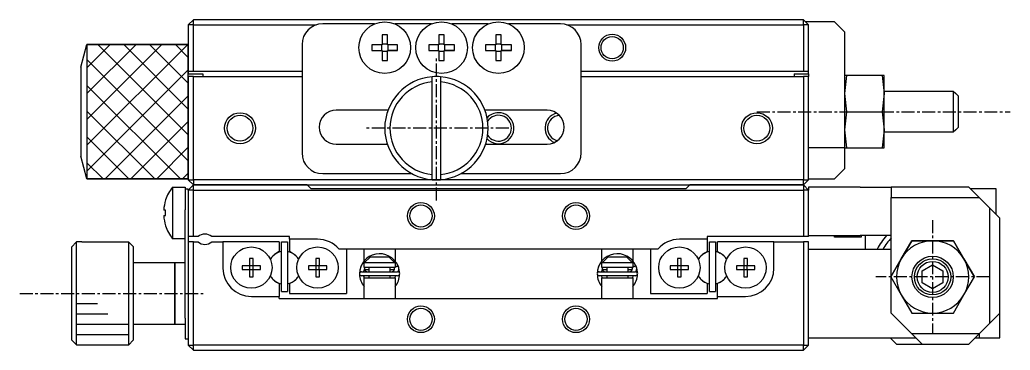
# Model space of a CAD drawing. Extents: x 10 to 383, y 10 to 321.
# Drawn here: x 215.4 to 311.2, y 289 to 321 of the extents above; entities that cross this region are included whole.
import ezdxf

# ---------------------------------------------------------------- set-up
doc = ezdxf.new("R2010")
doc.units = 0
doc.linetypes.add('CENTER', pattern=[2, 1.25, -0.25, 0.25, -0.25])
doc.layers.get('0').update_dxf_attribs({"linetype": 'CONTINUOUS'})
doc.layers.add('CENTER', color=1, linetype='CENTER')

msp = doc.modelspace()

# ---------------------------------------------------------------- linework, layer by layer
at = {"color": 7, "linetype": 'CONTINUOUS'}
for p, q in [((231.724, 320.535), (232.224, 321.035)), ((291.224, 321.035), (232.224, 321.035)), ((232.224, 320.535), (232.224, 321.035)), ((291.724, 320.535), (291.224, 321.035)), ((291.224, 320.535), (291.224, 321.035)), ((232.224, 320.535), (231.724, 320.535)), ((232.224, 320.535), (244.1, 320.535)), ((232.224, 316.035), (232.224, 320.535)), ((249.745, 320.635), (244.724, 320.635)), ((255.245, 320.635), (251.704, 320.635)), ((260.745, 320.635), (257.204, 320.635)), ((267.724, 320.635), (262.704, 320.635)), ((268.349, 320.535), (291.224, 320.535)), ((291.724, 320.535), (291.224, 320.535)), ((291.224, 320.535), (291.224, 316.035)), ((294.224, 320.835), (291.424, 320.835)), ((291.724, 316.035), (291.724, 320.535)), ((294.224, 320.835), (295.224, 319.835)), ((250.464, 319.583), (250.464, 318.595)), ((250.984, 319.583), (250.464, 319.583)), ((250.984, 318.595), (250.984, 319.583)), ((255.964, 319.583), (255.964, 318.595)), ((256.484, 319.583), (255.964, 319.583)), ((256.484, 318.595), (256.484, 319.583)), ((261.464, 319.583), (261.464, 318.595)), ((261.984, 319.583), (261.464, 319.583)), ((261.984, 318.595), (261.984, 319.583)), ((295.224, 314.135), (295.224, 319.835)), ((221.335, 316.435), (221.924, 318.635)), ((231.724, 318.635), (221.924, 318.635)), ((221.924, 318.635), (221.924, 305.635)), ((231.724, 305.635), (231.724, 318.635)), ((242.724, 318.635), (242.724, 308.135)), ((249.476, 318.595), (249.476, 318.075)), ((250.464, 318.595), (249.476, 318.595)), ((249.476, 318.075), (250.464, 318.075)), ((249.476, 318.075), (250.399, 318.075)), ((250.399, 318.595), (250.399, 318.075)), ((250.399, 318.075), (250.464, 318.075)), ((250.984, 318.66), (250.464, 318.66)), ((250.464, 318.075), (250.464, 317.086)), ((251.973, 318.595), (250.984, 318.595)), ((250.984, 318.075), (251.973, 318.075)), ((250.984, 317.086), (250.984, 318.075)), ((250.984, 318.075), (251.05, 318.075)), ((251.05, 318.075), (251.05, 318.595)), ((251.973, 318.075), (251.05, 318.075)), ((251.973, 318.075), (251.973, 318.595)), ((254.976, 318.595), (254.976, 318.075)), ((255.964, 318.595), (254.976, 318.595)), ((254.976, 318.075), (255.964, 318.075)), ((254.976, 318.075), (255.899, 318.075)), ((255.899, 318.595), (255.899, 318.075)), ((255.899, 318.075), (255.964, 318.075)), ((256.484, 318.66), (255.964, 318.66)), ((255.964, 318.075), (255.964, 317.086)), ((257.473, 318.595), (256.484, 318.595)), ((256.484, 318.075), (257.473, 318.075)), ((256.484, 317.086), (256.484, 318.075)), ((256.484, 318.075), (256.55, 318.075)), ((256.55, 318.075), (256.55, 318.595)), ((257.473, 318.075), (256.55, 318.075)), ((257.473, 318.075), (257.473, 318.595)), ((260.476, 318.595), (260.476, 318.075)), ((261.464, 318.595), (260.476, 318.595)), ((260.476, 318.075), (261.464, 318.075)), ((260.476, 318.075), (261.399, 318.075)), ((261.399, 318.595), (261.399, 318.075)), ((261.399, 318.075), (261.464, 318.075)), ((261.984, 318.66), (261.464, 318.66)), ((261.464, 318.075), (261.464, 317.086)), ((262.973, 318.595), (261.984, 318.595)), ((261.984, 318.075), (262.973, 318.075)), ((261.984, 317.086), (261.984, 318.075)), ((261.984, 318.075), (262.05, 318.075)), ((262.05, 318.075), (262.05, 318.595)), ((262.973, 318.075), (262.05, 318.075)), ((262.973, 318.075), (262.973, 318.595)), ((269.724, 308.135), (269.724, 318.635)), ((250.464, 318.009), (250.984, 318.009)), ((255.964, 318.009), (256.484, 318.009)), ((261.464, 318.009), (261.984, 318.009)), ((221.335, 316.435), (221.335, 307.835)), ((250.464, 317.086), (250.984, 317.086)), ((255.964, 317.086), (256.484, 317.086)), ((261.464, 317.086), (261.984, 317.086)), ((232.224, 316.035), (231.724, 316.035)), ((231.724, 316.035), (231.724, 315.785)), ((231.724, 315.785), (233.124, 315.785)), ((231.724, 315.535), (231.724, 315.785)), ((231.724, 315.535), (231.724, 305.535)), ((232.224, 315.535), (231.724, 315.535)), ((242.724, 316.035), (232.224, 316.035)), ((232.224, 315.535), (242.724, 315.535)), ((232.224, 305.535), (232.224, 315.535)), ((233.124, 315.785), (233.124, 315.535)), ((255.324, 315.017), (255.324, 315.519)), ((256.124, 315.519), (256.124, 315.017)), ((291.224, 316.035), (269.724, 316.035)), ((269.724, 315.535), (291.224, 315.535)), ((290.324, 315.785), (291.724, 315.785)), ((290.324, 315.785), (290.324, 315.535)), ((291.724, 316.035), (291.224, 316.035)), ((291.224, 315.535), (291.224, 305.535)), ((291.724, 315.535), (291.224, 315.535)), ((291.724, 315.785), (291.724, 316.035)), ((291.724, 315.785), (291.724, 315.535)), ((291.724, 305.535), (291.724, 315.535)), ((295.224, 313.885), (295.422, 315.635)), ((295.422, 315.635), (295.224, 315.635)), ((298.827, 315.635), (295.422, 315.635)), ((298.827, 315.635), (299.024, 313.885)), ((299.024, 315.635), (298.827, 315.635)), ((299.024, 313.885), (299.024, 315.635)), ((255.324, 306.052), (255.324, 315.017)), ((256.124, 315.017), (256.124, 306.052)), ((295.224, 310.135), (295.224, 314.135)), ((295.422, 312.135), (295.224, 313.885)), ((299.024, 313.885), (298.827, 312.135)), ((299.024, 310.385), (299.024, 313.885)), ((299.025, 314.135), (305.724, 314.135)), ((305.724, 314.135), (305.724, 312.135)), ((305.724, 314.135), (305.974, 313.885)), ((305.974, 313.885), (306.224, 313.635)), ((306.224, 312.135), (306.224, 313.635)), ((251.041, 312.285), (246.024, 312.285)), ((266.424, 312.285), (260.408, 312.285)), ((295.224, 310.385), (295.422, 312.135)), ((295.422, 312.135), (298.827, 312.135)), ((298.827, 312.135), (299.024, 310.385)), ((305.724, 312.135), (305.724, 310.135)), ((306.224, 310.635), (306.224, 312.135)), ((306.224, 310.635), (305.974, 310.385)), ((295.422, 308.635), (295.224, 310.385)), ((295.224, 308.635), (295.224, 310.135)), ((299.024, 310.385), (298.827, 308.635)), ((299.024, 308.635), (299.024, 310.385)), ((305.724, 310.135), (299.025, 310.135)), ((305.974, 310.385), (305.724, 310.135)), ((246.024, 308.985), (250.971, 308.985)), ((260.478, 308.985), (266.424, 308.985)), ((295.224, 308.635), (291.724, 308.635)), ((295.224, 308.635), (295.422, 308.635)), ((295.224, 306.635), (295.224, 308.635)), ((295.422, 308.635), (298.827, 308.635)), ((298.827, 308.635), (299.024, 308.635)), ((221.924, 305.635), (221.335, 307.835)), ((294.224, 305.635), (295.224, 306.635)), ((221.924, 305.635), (231.724, 305.635)), ((244.724, 306.135), (253.35, 306.135)), ((255.324, 305.551), (255.324, 306.052)), ((256.124, 306.052), (256.124, 305.551)), ((258.099, 306.135), (267.724, 306.135)), ((291.724, 305.635), (294.224, 305.635)), ((230.202, 304.835), (230.202, 299.835)), ((230.202, 304.835), (231.424, 304.835)), ((231.424, 304.835), (231.424, 304.635)), ((231.724, 305.535), (232.224, 305.035)), ((231.724, 305.535), (232.224, 305.535)), ((231.724, 304.535), (232.224, 305.035)), ((255.724, 305.535), (232.224, 305.535)), ((232.224, 305.535), (232.224, 305.035)), ((232.224, 305.035), (291.224, 305.035)), ((232.224, 304.535), (232.224, 305.035)), ((243.224, 305.035), (232.224, 305.035)), ((243.224, 305.035), (243.574, 304.685)), ((243.574, 304.685), (279.874, 304.685)), ((291.224, 305.535), (255.724, 305.535)), ((279.874, 304.685), (280.224, 305.035)), ((291.224, 305.035), (280.224, 305.035)), ((291.224, 305.535), (291.724, 305.535)), ((291.224, 305.035), (291.724, 305.535)), ((291.224, 305.035), (291.224, 305.535)), ((291.224, 305.035), (291.224, 304.535)), ((291.224, 305.035), (291.724, 304.535)), ((291.724, 304.835), (291.724, 304.535)), ((296.724, 304.835), (291.724, 304.835)), ((296.724, 304.835), (299.724, 304.835)), ((299.724, 304.835), (299.724, 303.835)), ((307.224, 304.835), (299.724, 304.835)), ((307.224, 304.835), (308.224, 303.835)), ((307.374, 304.685), (309.824, 304.685)), ((309.824, 304.685), (309.824, 302.235)), ((231.724, 304.635), (231.424, 304.635)), ((231.424, 304.635), (231.424, 302.635)), ((231.724, 304.535), (231.724, 304.635)), ((232.224, 304.535), (231.724, 304.535)), ((231.724, 304.535), (231.724, 300.035)), ((232.224, 304.535), (291.224, 304.535)), ((232.224, 300.035), (232.224, 304.535)), ((291.724, 304.535), (291.224, 304.535)), ((291.224, 304.535), (291.224, 300.035)), ((291.724, 300.035), (291.724, 304.535)), ((299.724, 296.206), (299.724, 303.835)), ((299.724, 303.835), (308.224, 303.835)), ((308.224, 303.835), (309.224, 302.835)), ((229.533, 303.583), (229.525, 303.587)), ((309.224, 302.835), (309.224, 291.635)), ((309.224, 302.835), (310.224, 301.835)), ((229.533, 302.595), (229.341, 302.595)), ((229.341, 302.075), (229.533, 302.075)), ((229.533, 302.075), (229.533, 302.595)), ((231.424, 292.135), (231.424, 302.635)), ((310.224, 292.635), (310.224, 301.835)), ((229.525, 301.083), (229.533, 301.086)), ((231.724, 300.035), (231.724, 299.535)), ((232.224, 300.035), (231.724, 300.035)), ((232.663, 300.035), (232.224, 300.035)), ((241.524, 300.035), (233.986, 300.035)), ((241.524, 299.785), (241.524, 300.035)), ((281.924, 300.035), (281.924, 299.785)), ((291.224, 300.035), (281.924, 300.035)), ((291.724, 300.035), (291.224, 300.035)), ((291.724, 300.135), (296.724, 300.135)), ((294.224, 299.985), (294.224, 300.135)), ((296.824, 299.985), (294.224, 299.985)), ((299.724, 300.135), (296.724, 300.135)), ((296.824, 300.135), (296.824, 299.985)), ((297.224, 298.835), (297.224, 300.135)), ((220.924, 299.519), (220.424, 299.017)), ((220.424, 299.017), (220.424, 290.052)), ((221.424, 299.519), (220.924, 299.519)), ((220.924, 289.551), (220.924, 299.519)), ((221.424, 299.535), (221.424, 299.519)), ((221.424, 299.535), (225.924, 299.535)), ((225.924, 299.535), (225.924, 289.535)), ((225.924, 299.535), (226.424, 299.035)), ((226.424, 290.035), (226.424, 299.035)), ((231.424, 299.835), (230.202, 299.835)), ((231.724, 299.535), (231.724, 289.535)), ((232.224, 299.535), (231.724, 299.535)), ((232.224, 289.535), (232.224, 299.535)), ((232.224, 299.535), (232.663, 299.535)), ((233.986, 299.535), (235.074, 299.535)), ((235.074, 299.535), (235.074, 296.985)), ((240.524, 299.535), (235.074, 299.535)), ((240.524, 299.535), (240.524, 298.585)), ((240.724, 294.735), (240.724, 299.535)), ((240.724, 299.535), (241.324, 299.535)), ((241.324, 299.535), (241.324, 294.735)), ((244.224, 299.785), (241.524, 299.785)), ((241.524, 299.785), (241.524, 298.585)), ((281.924, 299.785), (279.224, 299.785)), ((281.924, 299.785), (281.924, 298.585)), ((282.124, 294.735), (282.124, 299.535)), ((282.124, 299.535), (282.724, 299.535)), ((282.724, 299.535), (282.724, 294.735)), ((282.924, 298.585), (282.924, 299.535)), ((288.374, 299.535), (282.924, 299.535)), ((288.374, 299.535), (291.224, 299.535)), ((288.374, 296.985), (288.374, 299.535)), ((291.224, 299.535), (291.224, 289.535)), ((291.724, 299.535), (291.224, 299.535)), ((291.724, 289.535), (291.724, 299.535)), ((301.704, 299.635), (300.693, 297.885)), ((300.693, 297.885), (301.704, 299.635)), ((303.724, 299.635), (301.704, 299.635)), ((301.704, 299.635), (303.724, 299.635)), ((305.745, 299.635), (303.724, 299.635)), ((303.724, 299.635), (305.745, 299.635)), ((306.756, 297.885), (305.745, 299.635)), ((305.745, 299.635), (306.756, 297.885)), ((240.524, 298.585), (240.264, 298.435)), ((241.785, 298.435), (241.524, 298.585)), ((249.149, 298.835), (246.304, 298.835)), ((247.024, 298.835), (247.024, 294.535)), ((248.724, 297.671), (248.724, 298.835)), ((249.308, 298.035), (248.779, 297.535)), ((251.299, 298.835), (249.149, 298.835)), ((251.141, 298.035), (249.308, 298.035)), ((251.67, 297.535), (251.141, 298.035)), ((272.149, 298.835), (251.299, 298.835)), ((251.724, 298.835), (251.724, 297.671)), ((271.724, 297.671), (271.724, 298.835)), ((272.308, 298.035), (271.779, 297.535)), ((274.299, 298.835), (272.149, 298.835)), ((274.141, 298.035), (272.308, 298.035)), ((274.67, 297.535), (274.141, 298.035)), ((277.145, 298.835), (274.299, 298.835)), ((274.724, 298.835), (274.724, 297.671)), ((276.424, 298.835), (276.424, 294.535)), ((281.664, 298.435), (281.924, 298.585)), ((282.924, 298.585), (283.185, 298.435)), ((291.724, 298.835), (299.724, 298.835)), ((226.424, 297.535), (230.424, 297.535)), ((230.424, 297.535), (230.424, 291.535)), ((230.424, 291.535), (230.424, 297.535)), ((230.424, 297.535), (231.424, 297.535)), ((236.938, 297.215), (236.938, 296.855)), ((237.644, 297.215), (236.938, 297.215)), ((238.004, 297.921), (237.644, 297.921)), ((237.644, 297.921), (237.644, 297.215)), ((237.655, 297.204), (237.644, 297.215)), ((237.655, 297.204), (237.655, 296.865)), ((237.994, 297.204), (237.655, 297.204)), ((237.994, 297.204), (238.004, 297.215)), ((237.994, 296.865), (237.994, 297.204)), ((238.004, 297.215), (238.004, 297.921)), ((238.711, 297.215), (238.004, 297.215)), ((238.711, 296.855), (238.711, 297.215)), ((243.338, 297.215), (243.338, 296.855)), ((244.044, 297.215), (243.338, 297.215)), ((244.404, 297.921), (244.044, 297.921)), ((244.044, 297.921), (244.044, 297.215)), ((244.055, 297.204), (244.044, 297.215)), ((244.394, 297.204), (244.055, 297.204)), ((244.055, 297.204), (244.055, 296.865)), ((244.394, 297.204), (244.404, 297.215)), ((244.394, 296.865), (244.394, 297.204)), ((244.404, 297.215), (244.404, 297.921)), ((245.111, 297.215), (244.404, 297.215)), ((245.111, 296.855), (245.111, 297.215)), ((248.415, 297.142), (248.436, 297.199)), ((248.437, 297.199), (248.445, 297.217)), ((248.44, 297.204), (248.441, 297.208)), ((248.789, 297.035), (248.681, 296.63)), ((248.724, 297.535), (248.779, 297.535)), ((248.724, 297.035), (248.724, 297.535)), ((251.724, 297.035), (248.724, 297.035)), ((248.777, 296.988), (248.774, 296.973)), ((248.78, 297.003), (248.777, 296.988)), ((248.779, 297.535), (251.67, 297.535)), ((248.784, 297.017), (248.78, 297.003)), ((248.789, 297.031), (248.784, 297.017)), ((248.795, 297.046), (248.789, 297.031)), ((249.224, 296.63), (249.224, 297.035)), ((251.224, 297.035), (251.224, 296.63)), ((251.654, 297.048), (251.649, 297.06)), ((251.658, 297.038), (251.654, 297.046)), ((251.663, 297.023), (251.658, 297.038)), ((251.667, 297.009), (251.663, 297.023)), ((251.671, 296.994), (251.667, 297.009)), ((251.67, 297.535), (251.724, 297.535)), ((251.674, 296.98), (251.671, 296.994)), ((251.724, 297.535), (251.724, 297.035)), ((251.785, 297.14), (251.724, 297.11)), ((251.724, 297.099), (251.736, 297.105)), ((251.736, 297.105), (251.749, 297.112)), ((251.749, 297.112), (251.762, 297.118)), ((251.762, 297.118), (251.776, 297.125)), ((251.776, 297.125), (251.79, 297.131)), ((252.008, 297.208), (251.785, 297.14)), ((251.79, 297.131), (251.804, 297.138)), ((251.804, 297.138), (251.819, 297.144)), ((251.819, 297.144), (251.834, 297.151)), ((251.834, 297.151), (251.848, 297.157)), ((251.848, 297.157), (251.863, 297.162)), ((251.863, 297.162), (251.877, 297.168)), ((251.877, 297.168), (251.891, 297.173)), ((251.891, 297.173), (251.905, 297.178)), ((251.905, 297.178), (251.918, 297.183)), ((251.918, 297.183), (251.931, 297.187)), ((251.931, 297.187), (251.943, 297.19)), ((251.943, 297.19), (251.954, 297.194)), ((251.954, 297.194), (251.964, 297.196)), ((251.964, 297.196), (251.974, 297.199)), ((251.974, 297.199), (251.983, 297.201)), ((251.983, 297.201), (251.99, 297.202)), ((251.99, 297.202), (251.997, 297.203)), ((251.997, 297.203), (252.002, 297.203)), ((251.999, 297.228), (252.008, 297.207)), ((252.002, 297.203), (252.007, 297.202)), ((252.007, 297.202), (252.009, 297.202)), ((252.009, 297.202), (252.013, 297.2)), ((252.013, 297.2), (252.013, 297.199)), ((252.013, 297.199), (252.025, 297.169)), ((252.025, 297.169), (252.036, 297.137)), ((252.032, 297.15), (252.168, 296.462)), ((252.036, 297.137), (252.046, 297.104)), ((252.046, 297.104), (252.054, 297.07)), ((252.054, 297.07), (252.06, 297.037)), ((252.06, 297.037), (252.064, 297.003)), ((252.064, 297.003), (252.067, 296.968)), ((271.415, 297.142), (271.436, 297.199)), ((271.437, 297.199), (271.445, 297.217)), ((271.44, 297.204), (271.441, 297.208)), ((271.789, 297.035), (271.681, 296.63)), ((271.724, 297.535), (271.779, 297.535)), ((271.724, 297.035), (271.724, 297.535)), ((274.724, 297.035), (271.724, 297.035)), ((271.777, 296.988), (271.774, 296.973)), ((271.78, 297.003), (271.777, 296.988)), ((271.779, 297.535), (274.67, 297.535)), ((271.784, 297.017), (271.78, 297.003)), ((271.789, 297.031), (271.784, 297.017)), ((271.795, 297.046), (271.789, 297.031)), ((272.224, 296.63), (272.224, 297.035)), ((274.224, 297.035), (274.224, 296.63)), ((274.654, 297.048), (274.649, 297.06)), ((274.658, 297.038), (274.654, 297.046)), ((274.663, 297.023), (274.658, 297.038)), ((274.667, 297.009), (274.663, 297.023)), ((274.671, 296.994), (274.667, 297.009)), ((274.67, 297.535), (274.724, 297.535)), ((274.674, 296.98), (274.671, 296.994)), ((274.724, 297.535), (274.724, 297.035)), ((274.785, 297.14), (274.724, 297.11)), ((274.724, 297.099), (274.736, 297.105)), ((274.736, 297.105), (274.749, 297.112)), ((274.749, 297.112), (274.762, 297.118)), ((274.762, 297.118), (274.776, 297.125)), ((274.776, 297.125), (274.79, 297.131)), ((275.008, 297.208), (274.785, 297.14)), ((274.79, 297.131), (274.804, 297.138)), ((274.804, 297.138), (274.819, 297.144)), ((274.819, 297.144), (274.834, 297.151)), ((274.834, 297.151), (274.848, 297.157)), ((274.848, 297.157), (274.863, 297.162)), ((274.863, 297.162), (274.877, 297.168)), ((274.877, 297.168), (274.891, 297.173)), ((274.891, 297.173), (274.905, 297.178)), ((274.905, 297.178), (274.918, 297.183)), ((274.918, 297.183), (274.931, 297.187)), ((274.931, 297.187), (274.943, 297.19)), ((274.943, 297.19), (274.954, 297.194)), ((274.954, 297.194), (274.964, 297.196)), ((274.964, 297.196), (274.974, 297.199)), ((274.974, 297.199), (274.983, 297.201)), ((274.983, 297.201), (274.99, 297.202)), ((274.99, 297.202), (274.997, 297.203)), ((274.997, 297.203), (275.002, 297.203)), ((274.999, 297.228), (275.011, 297.201)), ((275.002, 297.203), (275.007, 297.202)), ((275.007, 297.202), (275.009, 297.202)), ((275.009, 297.202), (275.013, 297.2)), ((275.013, 297.2), (275.013, 297.199)), ((275.013, 297.199), (275.025, 297.169)), ((275.025, 297.169), (275.036, 297.137)), ((275.032, 297.15), (275.168, 296.462)), ((275.036, 297.137), (275.046, 297.104)), ((275.046, 297.104), (275.054, 297.07)), ((275.054, 297.07), (275.06, 297.037)), ((275.06, 297.037), (275.064, 297.003)), ((275.064, 297.003), (275.067, 296.968)), ((278.338, 297.215), (278.338, 296.855)), ((279.044, 297.215), (278.338, 297.215)), ((279.044, 297.921), (279.044, 297.215)), ((279.404, 297.921), (279.044, 297.921)), ((279.055, 297.204), (279.044, 297.215)), ((279.394, 297.204), (279.055, 297.204)), ((279.055, 297.204), (279.055, 296.865)), ((279.394, 297.204), (279.404, 297.215)), ((279.394, 296.865), (279.394, 297.204)), ((279.404, 297.215), (279.404, 297.921)), ((280.111, 297.215), (279.404, 297.215)), ((280.111, 296.855), (280.111, 297.215)), ((284.738, 297.215), (284.738, 296.855)), ((285.444, 297.215), (284.738, 297.215)), ((285.804, 297.921), (285.444, 297.921)), ((285.444, 297.921), (285.444, 297.215)), ((285.455, 297.204), (285.444, 297.215)), ((285.455, 297.204), (285.455, 296.865)), ((285.794, 297.204), (285.455, 297.204)), ((285.794, 297.204), (285.804, 297.215)), ((285.794, 296.865), (285.794, 297.204)), ((285.804, 297.215), (285.804, 297.921)), ((286.511, 297.215), (285.804, 297.215)), ((286.511, 296.855), (286.511, 297.215)), ((300.693, 297.885), (299.683, 296.135)), ((299.724, 296.206), (300.693, 297.885)), ((302.724, 296.712), (303.724, 297.289)), ((303.724, 297.289), (304.724, 296.712)), ((307.766, 296.135), (306.756, 297.885)), ((306.756, 297.885), (307.766, 296.135)), ((236.938, 296.855), (237.644, 296.855)), ((237.655, 296.865), (237.644, 296.855)), ((237.644, 296.855), (237.644, 296.148)), ((237.644, 296.148), (238.004, 296.148)), ((237.655, 296.865), (237.994, 296.865)), ((237.994, 296.865), (238.004, 296.855)), ((238.004, 296.855), (238.711, 296.855)), ((238.004, 296.148), (238.004, 296.855)), ((243.338, 296.855), (244.044, 296.855)), ((244.055, 296.865), (244.044, 296.855)), ((244.044, 296.855), (244.044, 296.148)), ((244.044, 296.148), (244.404, 296.148)), ((244.055, 296.865), (244.394, 296.865)), ((244.394, 296.865), (244.404, 296.855)), ((244.404, 296.148), (244.404, 296.855)), ((244.404, 296.855), (245.111, 296.855)), ((248.474, 296.63), (251.974, 296.63)), ((251.974, 296.24), (248.474, 296.24)), ((248.681, 296.24), (248.721, 296.034)), ((248.721, 296.034), (248.724, 296.022)), ((248.724, 296.035), (251.724, 296.035)), ((248.724, 294.035), (248.724, 296.035)), ((248.772, 296.958), (248.771, 296.943)), ((248.771, 296.943), (248.771, 296.928)), ((248.771, 296.928), (248.771, 296.913)), ((248.771, 296.913), (248.773, 296.898)), ((248.774, 296.973), (248.772, 296.958)), ((248.773, 296.898), (248.775, 296.883)), ((248.775, 296.883), (248.777, 296.868)), ((248.777, 296.868), (248.781, 296.853)), ((248.781, 296.853), (248.785, 296.839)), ((248.785, 296.839), (248.79, 296.825)), ((249.224, 296.835), (248.786, 296.835)), ((249.224, 296.835), (248.786, 296.835)), ((248.79, 296.825), (248.796, 296.811)), ((248.796, 296.811), (248.802, 296.797)), ((248.802, 296.797), (248.809, 296.784)), ((248.809, 296.784), (248.817, 296.771)), ((248.817, 296.771), (248.826, 296.758)), ((248.826, 296.758), (248.835, 296.746)), ((248.835, 296.746), (248.844, 296.735)), ((248.844, 296.735), (248.854, 296.724)), ((248.854, 296.724), (248.865, 296.713)), ((248.865, 296.713), (248.876, 296.703)), ((248.876, 296.703), (248.888, 296.693)), ((248.888, 296.693), (248.9, 296.685)), ((248.9, 296.685), (248.913, 296.676)), ((248.913, 296.676), (248.926, 296.669)), ((248.926, 296.669), (248.939, 296.662)), ((248.939, 296.662), (248.953, 296.655)), ((248.953, 296.655), (248.967, 296.65)), ((248.967, 296.65), (248.981, 296.645)), ((248.981, 296.645), (248.995, 296.64)), ((248.995, 296.64), (249.01, 296.637)), ((249.01, 296.637), (249.024, 296.634)), ((249.024, 296.634), (249.039, 296.632)), ((249.039, 296.632), (249.054, 296.63)), ((249.054, 296.63), (249.069, 296.63)), ((249.069, 296.63), (249.076, 296.63)), ((249.224, 296.035), (249.224, 296.24)), ((251.663, 296.835), (251.224, 296.835)), ((251.663, 296.835), (251.224, 296.835)), ((251.224, 296.24), (251.224, 296.035)), ((251.373, 296.63), (251.387, 296.63)), ((251.387, 296.63), (251.402, 296.631)), ((251.402, 296.631), (251.417, 296.633)), ((251.417, 296.633), (251.432, 296.635)), ((251.432, 296.635), (251.447, 296.638)), ((251.447, 296.638), (251.461, 296.642)), ((251.461, 296.642), (251.475, 296.647)), ((251.475, 296.647), (251.489, 296.652)), ((251.489, 296.652), (251.503, 296.658)), ((251.503, 296.658), (251.517, 296.665)), ((251.517, 296.665), (251.53, 296.672)), ((251.53, 296.672), (251.542, 296.68)), ((251.542, 296.68), (251.555, 296.689)), ((251.555, 296.689), (251.567, 296.698)), ((251.567, 296.698), (251.578, 296.708)), ((251.578, 296.708), (251.589, 296.718)), ((251.589, 296.718), (251.599, 296.729)), ((251.599, 296.729), (251.609, 296.74)), ((251.609, 296.74), (251.619, 296.752)), ((251.619, 296.752), (251.627, 296.764)), ((251.627, 296.764), (251.635, 296.777)), ((251.635, 296.777), (251.643, 296.79)), ((251.643, 296.79), (251.65, 296.803)), ((251.65, 296.803), (251.656, 296.817)), ((251.656, 296.817), (251.661, 296.831)), ((251.661, 296.831), (251.666, 296.845)), ((251.666, 296.845), (251.67, 296.86)), ((251.67, 296.86), (251.673, 296.875)), ((251.673, 296.875), (251.675, 296.889)), ((251.676, 296.965), (251.674, 296.98)), ((251.675, 296.889), (251.677, 296.904)), ((251.677, 296.95), (251.676, 296.965)), ((251.678, 296.935), (251.677, 296.95)), ((251.677, 296.904), (251.678, 296.919)), ((251.678, 296.919), (251.678, 296.935)), ((251.724, 296.035), (251.724, 294.035)), ((251.725, 296.023), (251.728, 296.034)), ((251.728, 296.034), (251.768, 296.24)), ((252.002, 296.636), (251.998, 296.628)), ((252.016, 296.667), (252.002, 296.636)), ((252.028, 296.699), (252.016, 296.667)), ((252.039, 296.732), (252.028, 296.699)), ((252.048, 296.765), (252.039, 296.732)), ((252.055, 296.798), (252.048, 296.765)), ((252.061, 296.832), (252.055, 296.798)), ((252.065, 296.866), (252.061, 296.832)), ((252.067, 296.9), (252.065, 296.866)), ((252.067, 296.968), (252.068, 296.934)), ((252.068, 296.934), (252.067, 296.9)), ((271.474, 296.63), (274.974, 296.63)), ((274.974, 296.24), (271.474, 296.24)), ((271.681, 296.24), (271.721, 296.034)), ((271.721, 296.034), (271.724, 296.022)), ((271.724, 296.035), (274.724, 296.035)), ((271.724, 294.035), (271.724, 296.035)), ((271.772, 296.958), (271.771, 296.943)), ((271.771, 296.943), (271.771, 296.928)), ((271.771, 296.928), (271.771, 296.913)), ((271.771, 296.913), (271.773, 296.898)), ((271.774, 296.973), (271.772, 296.958)), ((271.773, 296.898), (271.775, 296.883)), ((271.775, 296.883), (271.777, 296.868)), ((271.777, 296.868), (271.781, 296.853)), ((271.781, 296.853), (271.785, 296.839)), ((271.785, 296.839), (271.79, 296.825)), ((272.224, 296.835), (271.786, 296.835)), ((272.224, 296.835), (271.786, 296.835)), ((271.79, 296.825), (271.796, 296.811)), ((271.796, 296.811), (271.802, 296.797)), ((271.802, 296.797), (271.809, 296.784)), ((271.809, 296.784), (271.817, 296.771)), ((271.817, 296.771), (271.826, 296.758)), ((271.826, 296.758), (271.835, 296.746)), ((271.835, 296.746), (271.844, 296.735)), ((271.844, 296.735), (271.854, 296.724)), ((271.854, 296.724), (271.865, 296.713)), ((271.865, 296.713), (271.876, 296.703)), ((271.876, 296.703), (271.888, 296.693)), ((271.888, 296.693), (271.9, 296.685)), ((271.9, 296.685), (271.913, 296.676)), ((271.913, 296.676), (271.926, 296.669)), ((271.926, 296.669), (271.939, 296.662)), ((271.939, 296.662), (271.953, 296.655)), ((271.953, 296.655), (271.967, 296.65)), ((271.967, 296.65), (271.981, 296.645)), ((271.981, 296.645), (271.995, 296.64)), ((271.995, 296.64), (272.01, 296.637)), ((272.01, 296.637), (272.024, 296.634)), ((272.024, 296.634), (272.039, 296.632)), ((272.039, 296.632), (272.054, 296.63)), ((272.054, 296.63), (272.069, 296.63)), ((272.069, 296.63), (272.076, 296.63)), ((272.224, 296.035), (272.224, 296.24)), ((274.663, 296.835), (274.224, 296.835)), ((274.663, 296.835), (274.224, 296.835)), ((274.224, 296.24), (274.224, 296.035)), ((274.373, 296.63), (274.387, 296.63)), ((274.387, 296.63), (274.402, 296.631)), ((274.402, 296.631), (274.417, 296.633)), ((274.417, 296.633), (274.432, 296.635)), ((274.432, 296.635), (274.447, 296.638)), ((274.447, 296.638), (274.461, 296.642)), ((274.461, 296.642), (274.475, 296.647)), ((274.475, 296.647), (274.489, 296.652)), ((274.489, 296.652), (274.503, 296.658)), ((274.503, 296.658), (274.517, 296.665)), ((274.517, 296.665), (274.53, 296.672)), ((274.53, 296.672), (274.542, 296.68)), ((274.542, 296.68), (274.555, 296.689)), ((274.555, 296.689), (274.567, 296.698)), ((274.567, 296.698), (274.578, 296.708)), ((274.578, 296.708), (274.589, 296.718)), ((274.589, 296.718), (274.599, 296.729)), ((274.599, 296.729), (274.609, 296.74)), ((274.609, 296.74), (274.619, 296.752)), ((274.619, 296.752), (274.627, 296.764)), ((274.627, 296.764), (274.635, 296.777)), ((274.635, 296.777), (274.643, 296.79)), ((274.643, 296.79), (274.65, 296.803)), ((274.65, 296.803), (274.656, 296.817)), ((274.656, 296.817), (274.661, 296.831)), ((274.661, 296.831), (274.666, 296.845)), ((274.666, 296.845), (274.67, 296.86)), ((274.67, 296.86), (274.673, 296.875)), ((274.673, 296.875), (274.675, 296.889)), ((274.676, 296.965), (274.674, 296.98)), ((274.675, 296.889), (274.677, 296.904)), ((274.677, 296.95), (274.676, 296.965)), ((274.678, 296.935), (274.677, 296.95)), ((274.677, 296.904), (274.678, 296.919)), ((274.678, 296.919), (274.678, 296.935)), ((274.724, 296.035), (274.724, 294.035)), ((274.725, 296.023), (274.728, 296.034)), ((274.728, 296.034), (274.768, 296.24)), ((275.002, 296.636), (274.998, 296.628)), ((275.016, 296.667), (275.002, 296.636)), ((275.028, 296.699), (275.016, 296.667)), ((275.039, 296.732), (275.028, 296.699)), ((275.048, 296.765), (275.039, 296.732)), ((275.055, 296.798), (275.048, 296.765)), ((275.061, 296.832), (275.055, 296.798)), ((275.065, 296.866), (275.061, 296.832)), ((275.067, 296.9), (275.065, 296.866)), ((275.067, 296.968), (275.068, 296.934)), ((275.068, 296.934), (275.067, 296.9)), ((278.338, 296.855), (279.044, 296.855)), ((279.055, 296.865), (279.044, 296.855)), ((279.044, 296.855), (279.044, 296.148)), ((279.044, 296.148), (279.404, 296.148)), ((279.055, 296.865), (279.394, 296.865)), ((279.394, 296.865), (279.404, 296.855)), ((279.404, 296.855), (280.111, 296.855)), ((279.404, 296.148), (279.404, 296.855)), ((284.738, 296.855), (285.444, 296.855)), ((285.455, 296.865), (285.444, 296.855)), ((285.444, 296.855), (285.444, 296.148)), ((285.444, 296.148), (285.804, 296.148)), ((285.455, 296.865), (285.794, 296.865)), ((285.794, 296.865), (285.804, 296.855)), ((285.804, 296.148), (285.804, 296.855)), ((285.804, 296.855), (286.511, 296.855)), ((299.683, 296.135), (299.724, 296.206)), ((299.683, 296.135), (300.693, 294.385)), ((299.724, 292.635), (299.724, 296.063)), ((302.724, 295.557), (302.724, 296.712)), ((304.724, 296.712), (304.724, 295.557)), ((306.756, 294.385), (307.766, 296.135)), ((240.264, 295.634), (240.524, 295.484)), ((240.524, 295.484), (240.524, 294.235)), ((241.524, 295.484), (241.785, 295.634)), ((241.524, 295.484), (241.524, 294.535)), ((281.924, 295.484), (281.664, 295.634)), ((281.924, 295.484), (281.924, 294.535)), ((283.185, 295.634), (282.924, 295.484)), ((282.924, 294.235), (282.924, 295.484)), ((303.724, 294.98), (302.724, 295.557)), ((303.724, 294.98), (302.724, 295.557)), ((304.724, 295.557), (303.724, 294.98)), ((304.724, 295.557), (303.724, 294.98)), ((237.824, 294.235), (240.524, 294.235)), ((240.524, 294.035), (240.524, 294.235)), ((240.724, 294.735), (241.324, 294.735)), ((241.524, 294.535), (247.024, 294.535)), ((276.424, 294.535), (281.924, 294.535)), ((282.124, 294.735), (282.724, 294.735)), ((282.924, 294.235), (285.624, 294.235)), ((282.924, 294.035), (282.924, 294.235)), ((300.693, 294.385), (301.704, 292.635)), ((305.745, 292.635), (306.756, 294.385)), ((240.524, 294.035), (282.924, 294.035)), ((301.724, 290.635), (299.724, 292.635)), ((301.704, 292.635), (303.724, 292.635)), ((303.724, 292.635), (305.745, 292.635)), ((310.224, 292.635), (309.224, 291.635)), ((310.224, 290.235), (310.224, 292.635)), ((230.424, 291.535), (226.424, 291.535)), ((231.424, 291.535), (230.424, 291.535)), ((231.424, 292.135), (231.424, 290.135)), ((309.224, 291.635), (308.224, 290.635)), ((308.224, 290.635), (301.724, 290.635)), ((302.724, 289.635), (301.724, 290.635)), ((308.224, 290.635), (307.224, 289.635)), ((308.224, 290.635), (308.224, 290.235)), ((220.424, 290.052), (220.924, 289.551)), ((220.924, 289.551), (221.424, 289.551)), ((221.424, 289.551), (221.424, 289.535)), ((225.924, 289.535), (221.424, 289.535)), ((226.424, 290.035), (225.924, 289.535)), ((231.424, 290.135), (231.724, 290.135)), ((231.724, 289.535), (232.224, 289.535)), ((232.224, 289.035), (231.724, 289.535)), ((291.224, 289.535), (232.224, 289.535)), ((232.224, 289.035), (232.224, 289.535)), ((291.224, 289.035), (291.224, 289.535)), ((291.224, 289.535), (291.724, 289.535)), ((291.224, 289.035), (291.724, 289.535)), ((291.724, 290.235), (302.124, 290.235)), ((300.224, 289.635), (299.624, 290.235)), ((300.224, 289.635), (302.724, 289.635)), ((302.724, 289.635), (307.224, 289.635)), ((307.824, 290.235), (308.224, 290.235)), ((308.224, 290.235), (310.224, 290.235)), ((232.224, 289.035), (291.224, 289.035))]:
    msp.add_line(p, q, dxfattribs=at)
at = {"color": 3, "linetype": 'CONTINUOUS'}
for p, q in [((231.724, 320.535), (231.724, 316.035)), ((221.924, 318.635), (221.924, 305.635)), ((221.924, 318.635), (231.724, 318.635)), ((231.674, 318.635), (221.924, 308.885)), ((229.174, 318.635), (221.924, 311.385)), ((226.674, 318.635), (221.924, 313.885)), ((224.174, 318.635), (221.924, 316.385)), ((231.724, 309.885), (222.974, 318.635)), ((231.724, 312.385), (225.474, 318.635)), ((231.724, 314.885), (227.974, 318.635)), ((231.724, 317.385), (230.474, 318.635)), ((231.724, 307.385), (221.924, 317.185)), ((231.724, 316.185), (221.924, 306.385)), ((230.974, 305.635), (221.924, 314.685)), ((231.724, 313.685), (223.674, 305.635)), ((228.474, 305.635), (221.924, 312.185)), ((231.724, 311.185), (226.174, 305.635)), ((225.974, 305.635), (221.924, 309.685)), ((231.724, 308.685), (228.674, 305.635)), ((223.474, 305.635), (221.924, 307.185)), ((231.724, 305.635), (221.924, 305.635)), ((231.724, 306.185), (231.174, 305.635)), ((222.924, 293.535), (220.924, 293.535)), ((223.924, 292.535), (220.924, 292.535)), ((225.924, 291.535), (220.924, 291.535)), ((225.924, 290.535), (220.924, 290.535))]:
    msp.add_line(p, q, dxfattribs=at)
at = {"color": 7, "linetype": 'CONTINUOUS'}
for centre, radius in [((250.724, 318.335), 2.5), ((256.224, 318.335), 2.5), ((261.724, 318.335), 2.5), ((272.724, 318.335), 1.075), ((236.724, 310.535), 1.25), ((286.724, 310.535), 1.25), ((254.224, 302.035), 1.075), ((269.224, 302.035), 1.075), ((237.824, 297.035), 2), ((244.224, 297.035), 2), ((279.224, 297.035), 2), ((285.624, 297.035), 2), ((303.724, 296.135), 2), ((303.724, 296.135), 1.5), ((254.224, 292.035), 1.075), ((269.224, 292.035), 1.075)]:
    msp.add_circle(centre, radius, dxfattribs=at)
at = {"color": 3, "linetype": 'CONTINUOUS'}
for centre, radius in [((272.724, 318.335), 1.3), ((236.724, 310.535), 1.5), ((286.724, 310.535), 1.5), ((254.224, 302.035), 1.3), ((269.224, 302.035), 1.3), ((303.724, 296.135), 1.75), ((254.224, 292.035), 1.3), ((269.224, 292.035), 1.3)]:
    msp.add_circle(centre, radius, dxfattribs=at)
at = {"color": 7, "linetype": 'CONTINUOUS'}
for centre, radius, start, end in [((244.724, 318.635), 2, 90, 180), ((267.724, 318.635), 2, 0, 90), ((255.724, 310.535), 5, 94.58857, 265.41143), ((255.724, 310.535), 5, 85.41143, 94.58857), ((255.724, 310.535), 5, 274.58857, 85.41143), ((255.724, 310.535), 4.5, 95.09969, 264.90031), ((255.724, 310.535), 4.5, 275.09969, 84.90031), ((246.024, 310.635), 1.65, 90, 270), ((261.724, 310.535), 1.25, 0, 146.87706), ((266.424, 310.635), 1.65, 270, 90), ((267.724, 310.535), 1.25, 95.13713, 256.06546), ((261.724, 310.535), 1.25, 213.12294, 0), ((244.724, 308.135), 2, 180, 270), ((267.724, 308.135), 2, 270, 0), ((233.324, 302.335), 4, 141.31781, 161.76025), ((255.724, 310.535), 5, 265.41143, 274.58857), ((233.324, 302.335), 3.992, 161.77679, 176.26524), ((233.324, 302.335), 3.992, 183.73476, 198.22321), ((233.324, 302.335), 4, 198.23975, 218.68219), ((233.324, 299.285), 1, 48.59038, 131.40962), ((303.724, 296.135), 6, 138.18968, 153.25632), ((303.724, 296.135), 5.5, 136.65824, 150.59965), ((233.324, 300.285), 1, 228.59038, 311.40962), ((244.224, 297.035), 2.75, 40.88519, 90), ((279.224, 297.035), 2.75, 90, 139.11481), ((303.724, 296.135), 3.5, 90, 150), ((303.724, 296.135), 3.5, 30, 90), ((241.139, 296.92), 1.75, 135, 148.11847), ((241.024, 297.035), 1.587, 134.99975, 149.56682), ((241.024, 297.035), 1.587, 100.89309, 134.99975), ((241.139, 296.92), 1.75, 120, 135), ((241.024, 297.035), 1.587, 44.99975, 79.10698), ((240.91, 296.92), 1.75, 45, 60), ((240.91, 296.92), 1.75, 31.88153, 45), ((241.024, 297.035), 1.587, 30.43326, 44.99975), ((250.225, 296.434), 1.944, 23.16048, 179.26527), ((273.225, 296.434), 1.944, 23.16048, 179.26527), ((282.539, 296.92), 1.75, 135, 148.11847), ((282.424, 297.035), 1.587, 134.99975, 149.56682), ((282.424, 297.035), 1.587, 100.89309, 134.99975), ((282.539, 296.92), 1.75, 120, 135), ((282.424, 297.035), 1.587, 44.99975, 79.10698), ((282.31, 296.92), 1.75, 45, 60), ((282.31, 296.92), 1.75, 31.88153, 45), ((282.424, 297.035), 1.587, 30.43326, 44.99975), ((237.824, 296.985), 2.75, 180, 270), ((285.624, 296.985), 2.75, 270, 0), ((303.724, 296.135), 3.5, 150, 210), ((303.724, 296.135), 3.5, 330, 30), ((241.139, 297.149), 1.75, 211.88153, 225), ((241.024, 297.035), 1.587, 210.43318, 225.00025), ((241.024, 297.035), 1.587, 315.00025, 329.56674), ((240.91, 297.149), 1.75, 315, 328.11847), ((248.474, 296.435), 0.195, 90, 270), ((250.221, 296.434), 1.94, 180.71377, 219.5309), ((250.219, 296.436), 1.949, 320.57378, 359.27533), ((251.974, 296.435), 0.195, 270, 90), ((271.474, 296.435), 0.195, 90, 270), ((273.221, 296.434), 1.94, 180.71377, 219.5309), ((273.219, 296.436), 1.949, 320.57378, 359.27533), ((274.974, 296.435), 0.195, 270, 90), ((282.539, 297.149), 1.75, 211.88153, 225), ((282.424, 297.035), 1.587, 210.43318, 225.00025), ((282.424, 297.035), 1.587, 315.00025, 329.56674), ((282.31, 297.149), 1.75, 315, 328.11847), ((241.139, 297.149), 1.75, 225, 240), ((241.024, 297.035), 1.587, 225.00025, 259.10691), ((241.024, 297.035), 1.587, 280.89302, 315.00025), ((240.91, 297.149), 1.75, 300, 315), ((282.539, 297.149), 1.75, 225, 240), ((282.424, 297.035), 1.587, 225.00025, 259.10691), ((282.424, 297.035), 1.587, 280.89302, 315.00025), ((282.31, 297.149), 1.75, 300, 315), ((303.724, 296.135), 3.5, 210, 270), ((303.724, 296.135), 3.5, 270, 330)]:
    msp.add_arc(centre, radius, start, end, dxfattribs=at)
at = {"color": 3, "linetype": 'CONTINUOUS'}
for centre, start, end in [((261.724, 310.535), 222.59881, 90), ((261.724, 310.535), 90, 137.40119), ((267.724, 310.535), 103.89068, 247.31191)]:
    msp.add_arc(centre, 1.5, start, end, dxfattribs=at)
at = {"layer": 'CENTER', "color": 1, "linetype": 'CENTER'}
for p, q in [((255.724, 303.535), (255.724, 317.535)), ((286.724, 312.135), (311.224, 312.135)), ((262.724, 310.535), (248.724, 310.535)), ((303.724, 301.635), (303.724, 290.635)), ((309.224, 296.135), (298.224, 296.135)), ((215.424, 294.535), (233.424, 294.535))]:
    msp.add_line(p, q, dxfattribs=at)

doc.saveas('drawing.dxf')
